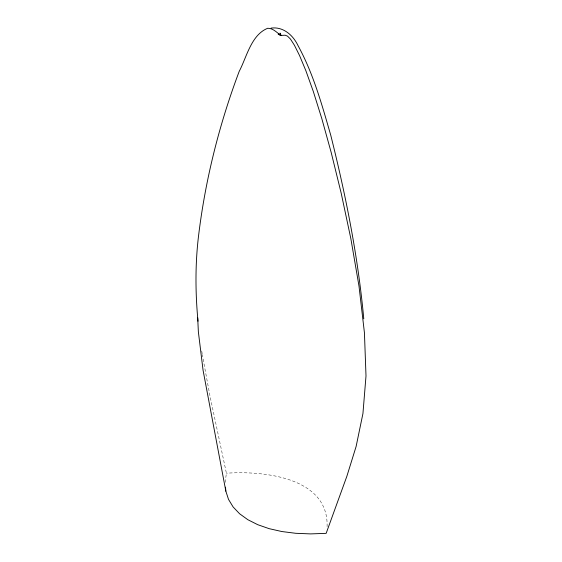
<?xml version="1.0" encoding="UTF-8"?>
<svg xmlns="http://www.w3.org/2000/svg" width="562" height="562" viewBox="0 0 562 562"><rect width="100%" height="100%" fill="white"/><g stroke="black" fill="none" stroke-linecap="round" stroke-linejoin="round"><path stroke-width="0.42" stroke-dasharray="2.81 2.11" d="M225.13 482.386L226.409 473.218L209.991 396.006L202.756 357.186A428.406 247.343 60 0 1 202.327 354.594M327.084 526.678C328.847 477.047 262.77 470.661 226.409 473.218M202.187 353.723A428.406 247.343 60 0 1 201.639 350.267"/><path stroke-width="0.84" d="M271.088 28.1C283.396 26.442 293.188 35.322 298.134 45.817C313.406 73.77 321.935 104.736 330.737 135.168C345.841 195.534 358.05 256.785 363.776 318.809M281 35.413L278.155 34.156L281 35.476L280.009 33.088L281 35.413L285.145 35.216L287.498 36.116L290.47 39.08L294.404 45.227L299.553 55.561L305.904 70.805L313.35 91.606L321.808 118.61L331.18 152.442L341.19 193.202L350.857 238.681L358.999 286.135L364.436 332.816L366.002 375.957L362.94 413.541L356.118 446.46L346.852 476.316L326.157 533.345L310.589 533.9L295.752 533.296L281.864 531.54L269.128 528.659L257.733 524.69L247.835 519.702L239.595 513.759L233.118 506.952L228.509 499.379L225.833 491.146L203.072 370.281L198.365 331.833L197.698 317.874M281 35.476C276.827 32.673 273.167 28.163 267.709 28.262C251.151 34.9 246.739 57.092 239.215 71.346C219.103 124.694 205.151 180.388 198.414 237.016A428.406 247.343 60 0 0 198.007 321.232M225.517 487.163L225.833 491.146"/></g></svg>
